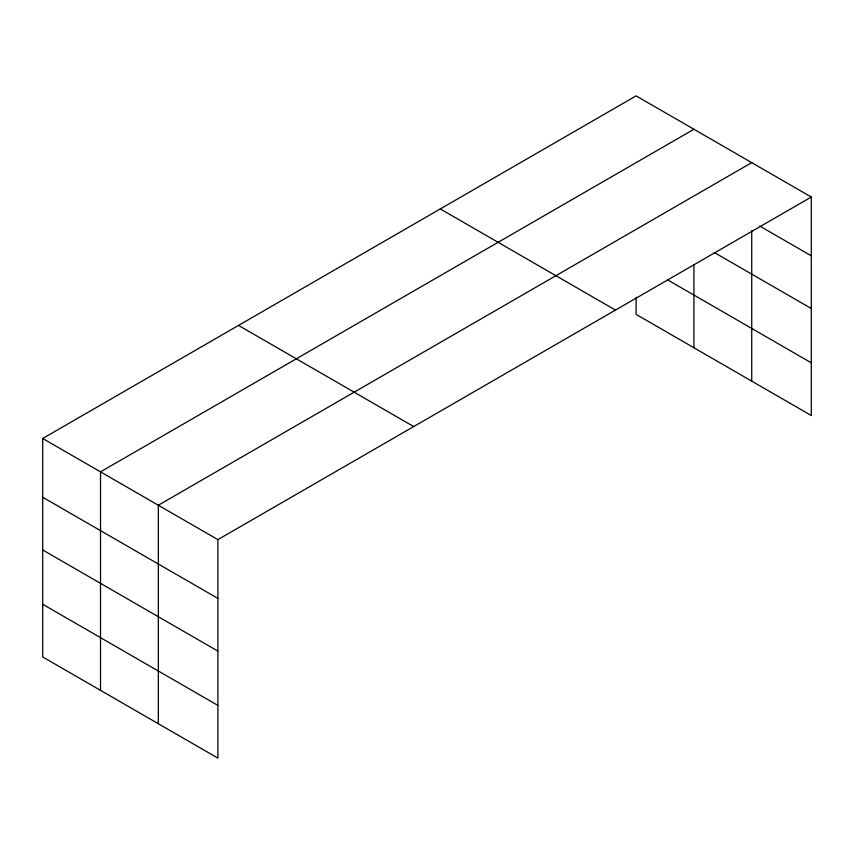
<?xml version="1.0" encoding="UTF-8"?>
<svg xmlns="http://www.w3.org/2000/svg" width="854" height="854" viewBox="0 0 854 854"><rect width="100%" height="100%" fill="white"/><g stroke="black" fill="none" stroke-linecap="round" stroke-linejoin="round"><path stroke-width="1.28" d="M811.3 197.028L636.102 95.883L42.7 438.476L42.7 656.972L217.898 758.117L217.898 539.621L811.3 197.028L811.3 415.524L636.102 314.379L636.102 297.245M693.918 129.253L100.516 471.856L100.516 690.352M751.733 162.634L158.332 505.237L158.332 723.733M759.75 226.054L811.3 255.816M714.318 252.528L811.3 308.518M667.839 279.995L811.3 362.822M440.28 208.931L615.478 310.087M238.522 325.417L413.72 426.573M42.7 438.476L217.898 539.621M42.7 497.252L217.898 598.408M42.7 549.965L217.898 651.111M42.7 604.269L217.898 705.415M751.733 230.644L751.733 381.14M693.918 264.591L693.918 347.759"/></g></svg>
